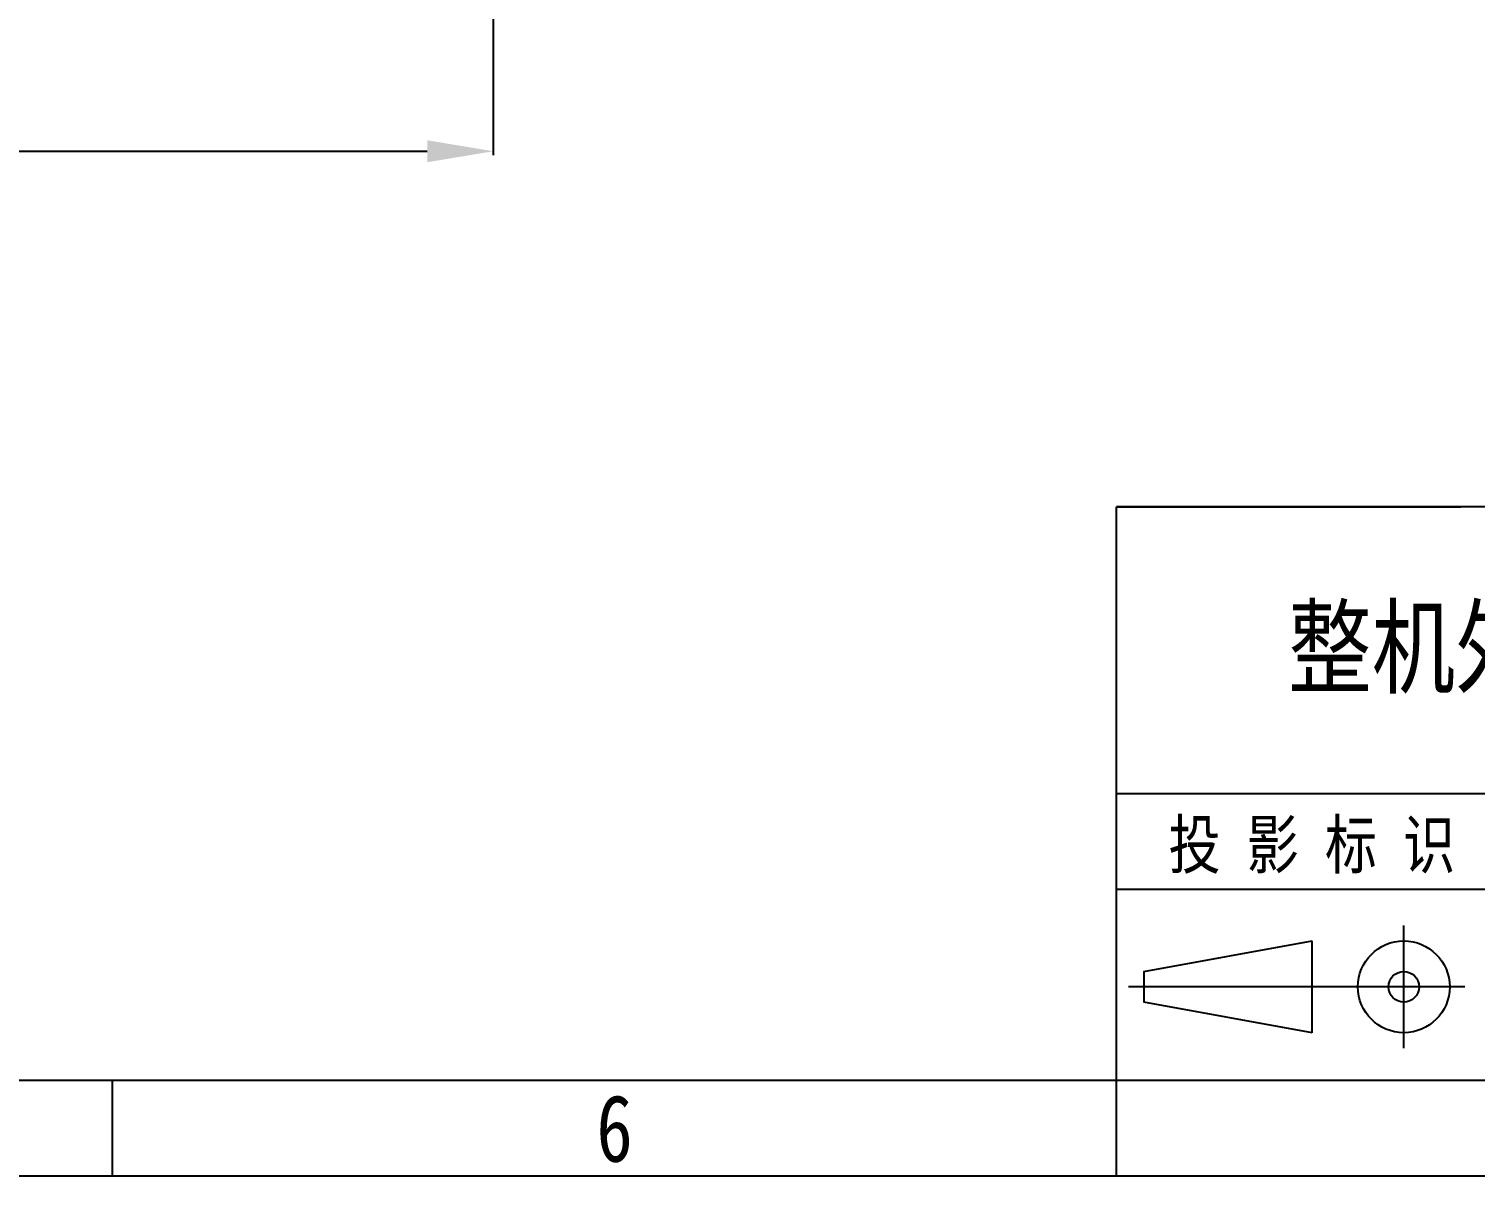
# Model space of a CAD drawing. Header units: millimetres. Extents: x 2423 to 7028, y 909 to 2460.
# Drawn here: x 6182.3 to 6577.3, y 909 to 1222.2 of the extents above; entities that cross this region are included whole.
import ezdxf
from ezdxf.enums import TextEntityAlignment as Align

# ---------------------------------------------------------------- set-up
doc = ezdxf.new("R2010")
doc.units = ezdxf.units.MM
doc.layers.add('DIM', color=2, linetype='Continuous')
doc.styles.get("Standard").update_dxf_attribs({"font": ''})
doc.styles.get('Standard').set_extended_font_data('SimSun')
doc.dimstyles.get("Standard").update_dxf_attribs({"dimscale": 6, "dimtxt": 5, "dimasz": 3, "dimexe": 0.18, "dimexo": 0.0625, "dimgap": 0.8, "dimtad": 1, "dimtoh": 1, "dimdec": 1, "dimzin": 0, "dimdsep": 46, "dimtxsty": 'Standard', "dimcen": 0.09, "dimclrd": 256, "dimclre": 256, "dimclrt": 256, "dimadec": 0, "dimazin": 2, "dimtfac": 1, "dimtdec": 1, "dimtofl": 0, "dimtmove": 0, "dimatfit": 3, "dimfxl": 0, "dimtolj": 1, "dimtzin": 0, "dimarcsym": 0})

# ---------------------------------------------------------------- blocks, each defined once
blk = doc.blocks.new('3')
at = {"color": 2}
for p, q in [((8294.12, 291.22), (7814.12, 291.22)), ((7814.12, 147.22), (7814.12, 291.22)), ((7814.12, 291.22), (7900.52, 291.22)), ((7814.12, 147.22), (7814.12, 219.22)), ((7814.12, 219.22), (7900.52, 219.22)), ((7814.12, 219.22), (8294.12, 219.22)), ((7814.12, 195.22), (8006.12, 195.22)), ((7886.24, 155.36), (7886.24, 186.08)), ((7820.96, 174.56), (7863.2, 182.24)), ((7863.2, 159.2), (7863.2, 182.24)), ((7820.96, 174.56), (7820.96, 166.88)), ((7901.6, 170.72), (7817.12, 170.72)), ((7863.2, 159.2), (7820.96, 166.88)), ((7562.12, 123.22), (7562.12, 147.22)), ((7814.12, 123.22), (7814.12, 147.22))]:
    blk.add_line(p, q, dxfattribs=at)
for points in [[(6302.12, 123.22), (6302.12, 1548.82), (8318.12, 1548.82), (8318.12, 123.22)], [(6422.12, 147.22), (6422.12, 1524.82), (8294.12, 1524.82), (8294.12, 147.22)]]:
    blk.add_lwpolyline(points, close=True, dxfattribs=at)
for radius in [11.52, 3.84]:
    blk.add_circle((7886.24, 170.72), radius, dxfattribs=at)
at = {"color": 2, "width": 0.8}
for s, height, p in [('投 影 标 识', 12, (7863.17, 206.43)), ('6', 16.8, (7688.12, 135.22))]:
    blk.add_text(s, height=height, dxfattribs=at).set_placement(p, align=Align.MIDDLE_CENTER)
for tag, height, p in [('整机外形图', 19.2, (7909.61, 256.24)), ('当前页', 12, (8078.12, 207.22)), ('总页数', 12, (8222.12, 207.22))]:
    blk.add_attdef(tag, text='', height=height, dxfattribs=at).set_placement(p, align=Align.MIDDLE)
at = {"color": 7, "width": 0.8}
for tag, height, p in [('编号', 19.2, (8153.31, 252.27)), ('比例', 12, (7958.12, 171.22))]:
    blk.add_attdef(tag, text='', height=height, dxfattribs=at).set_placement(p, align=Align.MIDDLE)
blk = doc.blocks.new('*D17')
at = {"layer": 'Defpoints', "color": 0}
for p in [(5884.05, 1237.33), (6309.05, 1237.33), (6309.05, 1188.8)]:
    blk.add_point(p, dxfattribs=at)
at = {"layer": 'DIM', "lineweight": -2}
for p, q in [((5884.05, 1236.95), (5884.05, 1187.72)), ((6309.05, 1236.95), (6309.05, 1187.72)), ((5902.05, 1188.8), (6291.05, 1188.8))]:
    blk.add_line(p, q, dxfattribs=at)
at = {"layer": 'DIM'}
for points in [[(5902.05, 1191.8), (5902.05, 1185.8), (5884.05, 1188.8)], [(6291.05, 1191.8), (6291.05, 1185.8), (6309.05, 1188.8)]]:
    blk.add_solid(points, dxfattribs=at)
at = {"layer": 'DIM', "insert": (6096.55, 1208.6), "char_height": 30, "attachment_point": 5}
blk.add_mtext('\\A1;425.0', dxfattribs=at)

msp = doc.modelspace()

# ---------------------------------------------------------------- block references
ref = msp.add_blockref('3', (-2022.45, 774.9), dxfattribs=dict(xscale=1.088, yscale=1.088, zscale=1.088))
ref.add_attrib('整机外形图', '整机外形图', dxfattribs={"color": 2, "height": 20.89, "width": 0.8}).set_placement((6583.2, 1053.69), align=Align.MIDDLE)

# ---------------------------------------------------------------- dimensions: what is measured, and where the dimension line sits
at = {"layer": 'DIM'}
dim = msp.add_linear_dim(base=(6309.05, 1188.8), p1=(5884.05, 1237.33), p2=(6309.05, 1237.33), dimstyle='Standard', dxfattribs=at)
dim.commit()
dim.dimension.update_dxf_attribs({"geometry": '*D17', "text_midpoint": (6096.55, 1208.6)})

doc.saveas('drawing.dxf')
